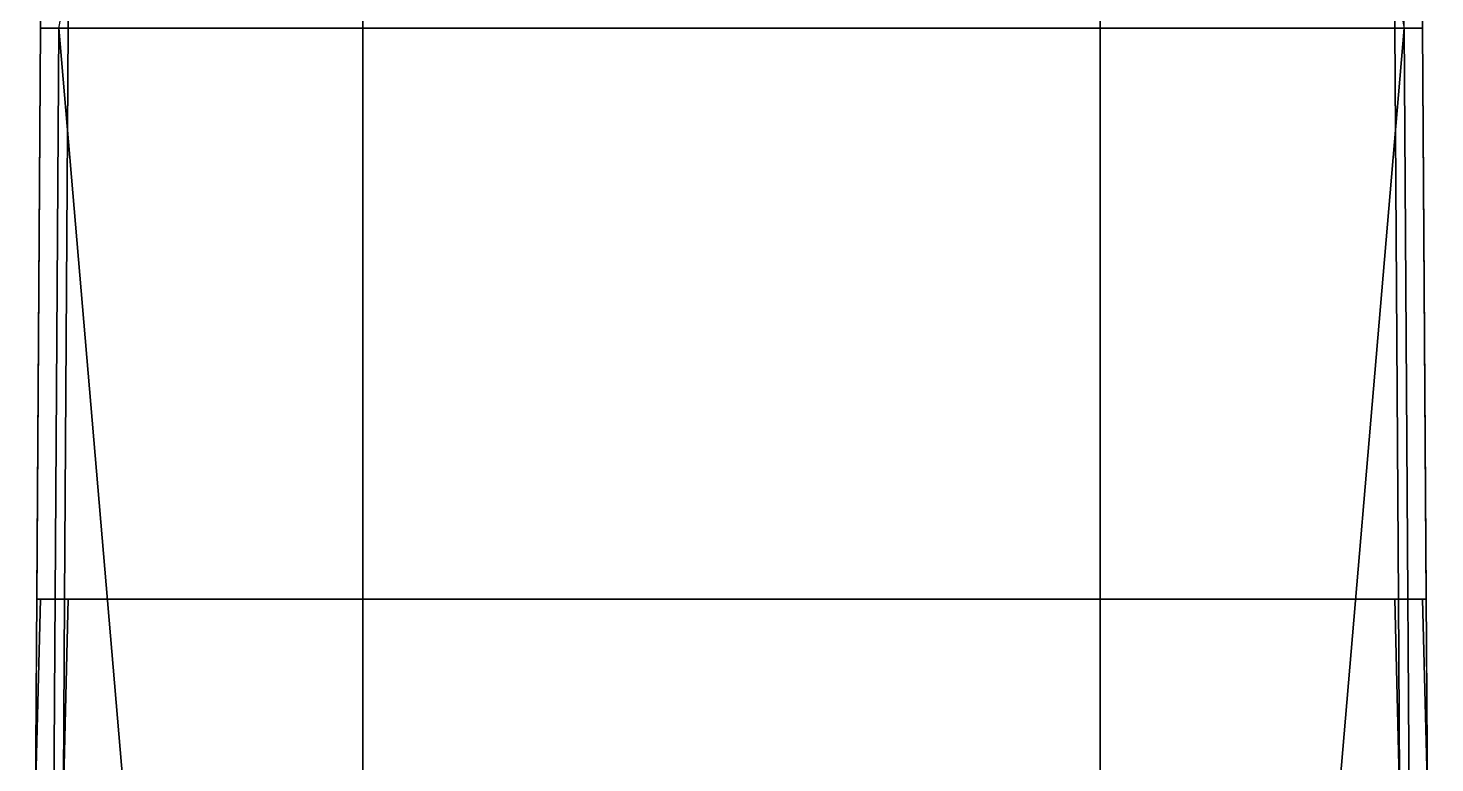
# Model space of a CAD drawing. Header units: millimetres. Extents: x -5 to 5, y -40 to 92.
# Drawn here: x -4.56 to 4.56, y -2.79 to 1.97 of the extents above; entities that cross this region are included whole.
import ezdxf

# ---------------------------------------------------------------- set-up
doc = ezdxf.new("R2010")
doc.units = ezdxf.units.MM

msp = doc.modelspace()

# ---------------------------------------------------------------- linework, layer by layer
for points in [[(-2.39, 12.2, -3.11), (-2.39, -21.2, -3.26), (-2.39, -21.2, -3.26), (-4.36, 1.97)], [(-2.39, -21.2, -3.26), (-2.39, 12.2, -3.11), (2.39, 12.2, -3.11), (2.39, -21.2, -3.26)], [(4.36, 1.97), (2.39, -21.2, -3.26), (2.39, 12.2, -3.11)], [(-4.36, 8.94, 3.36), (-4.36, 8.94, 2.47), (-4.48, 1.97, 2.47), (-4.48, 1.97, 3.36)], [(-4.3, 1.97, 3.36), (-4.18, 8.94, 3.36), (-4.36, 8.94, 3.36), (-4.48, 1.97, 3.36)], [(-4.18, 8.94, 2.47), (-4.3, 1.97, 2.47), (4.3, 1.97, 2.47), (4.18, 8.94, 2.47)], [(-4.3, 1.97, 2.47), (-4.18, 8.94, 2.47), (-4.18, 8.94, 3.36), (-4.3, 1.97, 3.36)], [(4.48, 1.97, 3.36), (4.36, 8.94, 3.36), (4.18, 8.94, 3.36), (4.3, 1.97, 3.36)], [(4.18, 8.94, 3.36), (4.18, 8.94, 2.47), (4.3, 1.97, 2.47), (4.3, 1.97, 3.36)], [(4.48, 1.97, 2.47), (4.36, 1.97), (4.24, 8.94), (4.36, 8.94, 2.47)], [(4.48, 1.97, 2.47), (4.36, 8.94, 2.47), (4.36, 8.94, 3.36), (4.48, 1.97, 3.36)], [(-4.36, 1.97), (-4.44, -10.4), (-4.56, -10.4, 2.47), (-4.48, 1.97, 2.47)], [(-4.3239, -1.73, 3.36), (-4.3, 1.97, 3.36), (-4.48, 1.97, 3.36), (-4.5039, -1.73, 3.36)], [(-4.48, 1.97, 3.36), (-4.48, 1.97, 2.47), (-4.5039, -1.73, 2.47), (-4.5039, -1.73, 3.36)], [(-4.36, 1.97), (-2.39, -21.2, -3.26), (-2.39, -21.2, -3.26), (-4.44, -10.4)], [(-4.3239, -1.73, 2.47), (-4.3, 1.97, 2.47), (-4.3, 1.97, 3.36), (-4.3239, -1.73, 3.36)], [(-4.3, 1.97, 2.47), (-4.3239, -1.73, 2.47), (4.3239, -1.73, 2.47), (4.3, 1.97, 2.47)], [(4.44, -10.4), (2.39, -21.2, -3.26), (4.36, 1.97)], [(4.3, 1.97, 3.36), (4.3, 1.97, 2.47), (4.3239, -1.73, 2.47), (4.3239, -1.73, 3.36)], [(4.5039, -1.73, 3.36), (4.48, 1.97, 3.36), (4.3, 1.97, 3.36), (4.3239, -1.73, 3.36)], [(4.56, -10.4, 2.47), (4.44, -10.4), (4.36, 1.97), (4.48, 1.97, 2.47)], [(4.5039, -1.73, 2.47), (4.48, 1.97, 2.47), (4.48, 1.97, 3.36), (4.5039, -1.73, 3.36)], [(-4.48, -1.73, 3.36), (-4.5039, -1.73, 2.47), (-4.5115, -2.9, 2.47), (-4.5115, -2.99, 4.05)], [(-4.3315, -2.99, 4.05), (-4.3, -1.73, 3.36), (-4.48, -1.73, 3.36), (-4.5115, -2.99, 4.05)], [(-4.5039, -1.73, 3.36), (-4.5039, -1.73, 2.47), (-4.3239, -1.73, 2.47), (-4.3239, -1.73, 3.36)], [(-4.3239, -1.73, 2.47), (-4.3315, -2.9, 2.47), (4.3315, -2.9, 2.47), (4.3239, -1.73, 2.47)], [(-4.3315, -2.9, 2.47), (-4.3239, -1.73, 2.47), (-4.3, -1.73, 3.36), (-4.3315, -2.99, 4.05)], [(4.3, -1.73, 3.36), (4.3239, -1.73, 2.47), (4.3315, -2.9, 2.47), (4.3315, -2.99, 4.05)], [(4.5115, -2.99, 4.05), (4.48, -1.73, 3.36), (4.3, -1.73, 3.36), (4.3315, -2.99, 4.05)], [(4.3239, -1.73, 3.36), (4.3239, -1.73, 2.47), (4.5039, -1.73, 2.47), (4.5039, -1.73, 3.36)], [(4.5115, -2.9, 2.47), (4.5039, -1.73, 2.47), (4.48, -1.73, 3.36), (4.5115, -2.99, 4.05)]]:
    msp.add_3dface(points)

doc.saveas('drawing.dxf')
